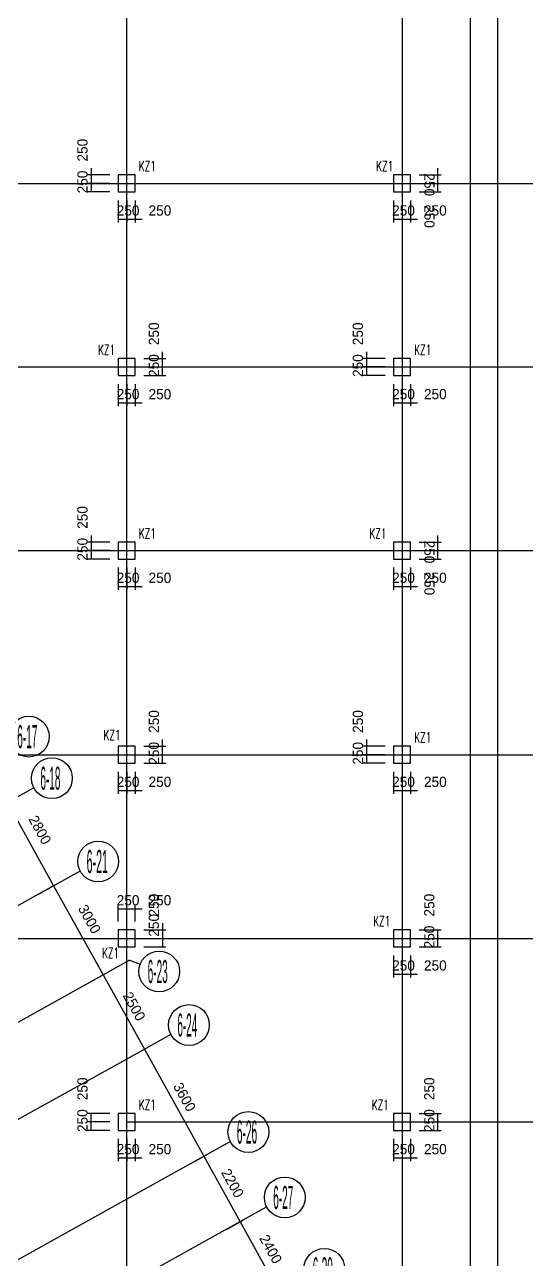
# Model space of a CAD drawing. Extents: x 19107 to 699106, y -67310 to 245688.
# Drawn here: x 521657 to 536410, y 107050 to 143353 of the extents above; entities that cross this region are included whole.
import ezdxf

# ---------------------------------------------------------------- set-up
doc = ezdxf.new("R2010")
doc.units = 0
doc.header["$LTSCALE"] = 100
doc.header["$MEASUREMENT"] = 0
for name, color, linetype in [('DIM', 3, 'Continuous'), ('DOTE', 253, 'Continuous'), ('h后浇带', 51, 'Continuous'), ('L-AXIS', 3, 'Continuous')]:
    doc.layers.add(name, color=color, linetype=linetype)
doc.layers.add('Select Column Frame Position', color=7, linetype='Continuous', lineweight=0)
doc.styles.get("Standard").update_dxf_attribs({"font": 'standard'})
doc.styles.add('汉字', font='汉字')
doc.dimstyles.get("Standard").update_dxf_attribs({"dimtxt": 300, "dimasz": 100, "dimexe": 100, "dimexo": 250, "dimgap": 100, "dimtad": 0, "dimtoh": 1, "dimdec": 0, "dimdsep": 46, "dimcen": 0.09, "dimclrt": 7, "dimadec": 0, "dimazin": 0, "dimtfac": 1, "dimtdec": 4, "dimtofl": 0, "dimtmove": 0, "dimatfit": 3, "dimfxl": 1, "dimtolj": 1, "dimtzin": 0, "dimarcsym": 0})

# ---------------------------------------------------------------- blocks, each defined once
blk = doc.blocks.new('*D3388')
at = {"layer": 'L-AXIS', "color": 0, "linetype": 'ByBlock', "lineweight": -2}
for p, q in [((526521, 109854), (527016, 110128)), ((526929, 110080), (527997, 108156)), ((527588, 107929), (528084, 108205))]:
    blk.add_line(p, q, dxfattribs=at)
for points in [[(526929, 110080), (526992, 110000), (526963, 109984)], [(527997, 108156), (527934, 108236), (527963, 108252)]]:
    blk.add_solid(points, dxfattribs=at)
at = {"layer": 'L-AXIS', "color": 7, "linetype": 'Continuous', "lineweight": -2, "insert": (527769, 109288), "char_height": 300, "width": 780, "attachment_point": 5, "rotation": 299.0454, "style": '汉字'}
blk.add_mtext('2200', dxfattribs=at)
blk = doc.blocks.new('*D1430')
at = {"layer": 'L-AXIS', "color": 0, "linetype": 'ByBlock', "lineweight": -2}
for p, q in [((527588, 107929), (528082, 108204)), ((527995, 108155), (529160, 106057)), ((528753, 105831), (529247, 106106))]:
    blk.add_line(p, q, dxfattribs=at)
for points in [[(527995, 108155), (528058, 108076), (528029, 108060)], [(529160, 106057), (529097, 106137), (529126, 106153)]]:
    blk.add_solid(points, dxfattribs=at)
at = {"layer": 'L-AXIS', "color": 7, "linetype": 'Continuous', "lineweight": -2, "insert": (528893, 107350), "char_height": 300, "width": 785, "attachment_point": 5, "rotation": 299.0454, "style": '汉字'}
blk.add_mtext('2400', dxfattribs=at)
blk = doc.blocks.new('_AXISO')
blk.add_circle((0, 0), 0.5)
blk = doc.blocks.new('*D1685')
at = {"layer": 'L-AXIS', "color": 0, "linetype": 'ByBlock', "lineweight": -2}
for p, q in [((522101, 117808), (522596, 118083)), ((522509, 118034), (523965, 115412)), ((523558, 115185), (524053, 115460))]:
    blk.add_line(p, q, dxfattribs=at)
for points in [[(522509, 118034), (522572, 117955), (522543, 117939)], [(523965, 115412), (523902, 115491), (523931, 115507)]]:
    blk.add_solid(points, dxfattribs=at)
at = {"layer": 'L-AXIS', "color": 7, "linetype": 'Continuous', "lineweight": -2, "insert": (523561, 117053), "char_height": 300, "width": 780, "attachment_point": 5, "rotation": 299.0454, "style": '汉字'}
blk.add_mtext('3000', dxfattribs=at)
blk = doc.blocks.new('*D2021')
at = {"layer": 'L-AXIS', "color": 0, "linetype": 'ByBlock', "lineweight": -2}
for p, q in [((523558, 115185), (524053, 115460)), ((523965, 115412), (525179, 113226)), ((524772, 113000), (525266, 113275))]:
    blk.add_line(p, q, dxfattribs=at)
for points in [[(523965, 115412), (524028, 115332), (523999, 115316)], [(525179, 113226), (525116, 113305), (525145, 113321)]]:
    blk.add_solid(points, dxfattribs=at)
at = {"layer": 'L-AXIS', "color": 7, "linetype": 'Continuous', "lineweight": -2, "insert": (524878, 114489), "char_height": 300, "width": 780, "attachment_point": 5, "rotation": 299.0454, "style": '汉字'}
blk.add_mtext('2500', dxfattribs=at)
blk = doc.blocks.new('*D5007')
at = {"layer": 'L-AXIS', "color": 0, "linetype": 'ByBlock', "lineweight": -2}
for p, q in [((524772, 113000), (525266, 113275)), ((525179, 113226), (526927, 110079)), ((526519, 109853), (527014, 110127))]:
    blk.add_line(p, q, dxfattribs=at)
for points in [[(525179, 113226), (525242, 113147), (525213, 113130)], [(526927, 110079), (526864, 110158), (526893, 110174)]]:
    blk.add_solid(points, dxfattribs=at)
at = {"layer": 'L-AXIS', "color": 7, "linetype": 'Continuous', "lineweight": -2, "insert": (526359, 111822), "char_height": 300, "width": 775, "attachment_point": 5, "rotation": 299.0454, "style": '汉字'}
blk.add_mtext('3600', dxfattribs=at)
blk = doc.blocks.new('*D31')
at = {"layer": 'L-AXIS', "color": 0, "linetype": 'ByBlock', "lineweight": -2}
for p, q in [((520742, 120256), (521237, 120531)), ((521149, 120482), (522508, 118034)), ((522101, 117808), (522596, 118083))]:
    blk.add_line(p, q, dxfattribs=at)
for points in [[(521149, 120482), (521212, 120403), (521183, 120387)], [(522508, 118034), (522445, 118114), (522474, 118130)]]:
    blk.add_solid(points, dxfattribs=at)
at = {"layer": 'L-AXIS', "color": 7, "linetype": 'Continuous', "lineweight": -2, "insert": (522105, 119676), "char_height": 300, "width": 780, "attachment_point": 5, "rotation": 299.0454, "style": '汉字'}
blk.add_mtext('2800', dxfattribs=at)
blk = doc.blocks.new('*D2369')
at = {"layer": 'DIM', "color": 0, "linetype": 'ByBlock', "lineweight": -2}
for p, q in [((523608, 139138), (523608, 138488)), ((524158, 138938), (523508, 138938)), ((524158, 138688), (523508, 138688))]:
    blk.add_line(p, q, dxfattribs=at)
for points in [[(523608, 138938), (523591, 139038), (523625, 139038)], [(523608, 138688), (523625, 138588), (523591, 138588)]]:
    blk.add_solid(points, dxfattribs=at)
at = {"layer": 'DIM', "color": 7, "linetype": 'Continuous', "lineweight": -2, "insert": (523358, 139664), "char_height": 300, "width": 566.67, "attachment_point": 5, "rotation": 90, "style": '汉字'}
blk.add_mtext('250', dxfattribs=at)
blk = doc.blocks.new('*D2718')
at = {"layer": 'DIM', "color": 0, "linetype": 'ByBlock', "lineweight": -2}
for p, q in [((524158, 138688), (523508, 138688)), ((523608, 138688), (523608, 138438)), ((524158, 138438), (523508, 138438))]:
    blk.add_line(p, q, dxfattribs=at)
for points in [[(523608, 138688), (523625, 138588), (523591, 138588)], [(523608, 138438), (523591, 138538), (523625, 138538)]]:
    blk.add_solid(points, dxfattribs=at)
at = {"layer": 'DIM', "color": 7, "linetype": 'Continuous', "lineweight": -2, "insert": (523358, 138728), "char_height": 300, "width": 566.67, "attachment_point": 5, "rotation": 90, "style": '汉字'}
blk.add_mtext('250', dxfattribs=at)
blk = doc.blocks.new('*D3038')
at = {"layer": 'DIM', "color": 0, "linetype": 'ByBlock', "lineweight": -2}
for p, q in [((524408, 138188), (524408, 137538)), ((524658, 138188), (524658, 137538)), ((524408, 137638), (524658, 137638))]:
    blk.add_line(p, q, dxfattribs=at)
for points in [[(524408, 137638), (524508, 137655), (524508, 137621)], [(524658, 137638), (524558, 137621), (524558, 137655)]]:
    blk.add_solid(points, dxfattribs=at)
at = {"layer": 'DIM', "color": 7, "linetype": 'Continuous', "lineweight": -2, "insert": (524698, 137888), "char_height": 300, "width": 566.67, "attachment_point": 5, "style": '汉字'}
blk.add_mtext('250', dxfattribs=at)
blk = doc.blocks.new('*D3394')
at = {"layer": 'DIM', "color": 0, "linetype": 'ByBlock', "lineweight": -2}
for p, q in [((524658, 138188), (524658, 137538)), ((524908, 138188), (524908, 137538)), ((524458, 137638), (525108, 137638))]:
    blk.add_line(p, q, dxfattribs=at)
for points in [[(524658, 137638), (524558, 137621), (524558, 137655)], [(524908, 137638), (525008, 137655), (525008, 137621)]]:
    blk.add_solid(points, dxfattribs=at)
at = {"layer": 'DIM', "color": 7, "linetype": 'Continuous', "lineweight": -2, "insert": (525634, 137888), "char_height": 300, "width": 566.67, "attachment_point": 5, "style": '汉字'}
blk.add_mtext('250', dxfattribs=at)
blk = doc.blocks.new('*D1091')
at = {"layer": 'DIM', "color": 0, "linetype": 'ByBlock', "lineweight": -2}
for p, q in [((524408, 132788), (524408, 132138)), ((524658, 132788), (524658, 132138)), ((524408, 132238), (524658, 132238))]:
    blk.add_line(p, q, dxfattribs=at)
for points in [[(524408, 132238), (524508, 132255), (524508, 132221)], [(524658, 132238), (524558, 132221), (524558, 132255)]]:
    blk.add_solid(points, dxfattribs=at)
at = {"layer": 'DIM', "color": 7, "linetype": 'Continuous', "lineweight": -2, "insert": (524698, 132488), "char_height": 300, "width": 566.67, "attachment_point": 5, "style": '汉字'}
blk.add_mtext('250', dxfattribs=at)
blk = doc.blocks.new('*D1456')
at = {"layer": 'DIM', "color": 0, "linetype": 'ByBlock', "lineweight": -2}
for p, q in [((524658, 132788), (524658, 132138)), ((524908, 132788), (524908, 132138)), ((524458, 132238), (525108, 132238))]:
    blk.add_line(p, q, dxfattribs=at)
for points in [[(524658, 132238), (524558, 132221), (524558, 132255)], [(524908, 132238), (525008, 132255), (525008, 132221)]]:
    blk.add_solid(points, dxfattribs=at)
at = {"layer": 'DIM', "color": 7, "linetype": 'Continuous', "lineweight": -2, "insert": (525634, 132488), "char_height": 300, "width": 566.67, "attachment_point": 5, "style": '汉字'}
blk.add_mtext('250', dxfattribs=at)
blk = doc.blocks.new('*D1777')
at = {"layer": 'DIM', "color": 0, "linetype": 'ByBlock', "lineweight": -2}
for p, q in [((525158, 133288), (525808, 133288)), ((525708, 133038), (525708, 133288)), ((525158, 133038), (525808, 133038))]:
    blk.add_line(p, q, dxfattribs=at)
for points in [[(525708, 133288), (525725, 133188), (525691, 133188)], [(525708, 133038), (525691, 133138), (525725, 133138)]]:
    blk.add_solid(points, dxfattribs=at)
at = {"layer": 'DIM', "color": 7, "linetype": 'Continuous', "lineweight": -2, "insert": (525458, 133328), "char_height": 300, "width": 566.67, "attachment_point": 5, "rotation": 90, "style": '汉字'}
blk.add_mtext('250', dxfattribs=at)
blk = doc.blocks.new('*D2126')
at = {"layer": 'DIM', "color": 0, "linetype": 'ByBlock', "lineweight": -2}
for p, q in [((525708, 133088), (525708, 133738)), ((525158, 133538), (525808, 133538)), ((525158, 133288), (525808, 133288))]:
    blk.add_line(p, q, dxfattribs=at)
for points in [[(525708, 133538), (525691, 133638), (525725, 133638)], [(525708, 133288), (525725, 133188), (525691, 133188)]]:
    blk.add_solid(points, dxfattribs=at)
at = {"layer": 'DIM', "color": 7, "linetype": 'Continuous', "lineweight": -2, "insert": (525458, 134264), "char_height": 300, "width": 566.67, "attachment_point": 5, "rotation": 90, "style": '汉字'}
blk.add_mtext('250', dxfattribs=at)
blk = doc.blocks.new('*D5112')
at = {"layer": 'DIM', "color": 0, "linetype": 'ByBlock', "lineweight": -2}
for p, q in [((532508, 138188), (532508, 137538)), ((532758, 138188), (532758, 137538)), ((532508, 137638), (532758, 137638))]:
    blk.add_line(p, q, dxfattribs=at)
for points in [[(532508, 137638), (532608, 137655), (532608, 137621)], [(532758, 137638), (532658, 137621), (532658, 137655)]]:
    blk.add_solid(points, dxfattribs=at)
at = {"layer": 'DIM', "color": 7, "linetype": 'Continuous', "lineweight": -2, "insert": (532798, 137888), "char_height": 300, "width": 566.67, "attachment_point": 5, "style": '汉字'}
blk.add_mtext('250', dxfattribs=at)
blk = doc.blocks.new('*D159')
at = {"layer": 'DIM', "color": 0, "linetype": 'ByBlock', "lineweight": -2}
for p, q in [((532758, 138188), (532758, 137538)), ((533008, 138188), (533008, 137538)), ((532558, 137638), (533208, 137638))]:
    blk.add_line(p, q, dxfattribs=at)
for points in [[(532758, 137638), (532658, 137621), (532658, 137655)], [(533008, 137638), (533108, 137655), (533108, 137621)]]:
    blk.add_solid(points, dxfattribs=at)
at = {"layer": 'DIM', "color": 7, "linetype": 'Continuous', "lineweight": -2, "insert": (533734, 137888), "char_height": 300, "width": 566.67, "attachment_point": 5, "style": '汉字'}
blk.add_mtext('250', dxfattribs=at)
blk = doc.blocks.new('*D489')
at = {"layer": 'DIM', "color": 0, "linetype": 'ByBlock', "lineweight": -2}
for p, q in [((533258, 138688), (533908, 138688)), ((533808, 138438), (533808, 138688)), ((533258, 138438), (533908, 138438))]:
    blk.add_line(p, q, dxfattribs=at)
for points in [[(533808, 138688), (533825, 138588), (533791, 138588)], [(533808, 138438), (533791, 138538), (533825, 138538)]]:
    blk.add_solid(points, dxfattribs=at)
at = {"layer": 'DIM', "color": 7, "linetype": 'Continuous', "lineweight": -2, "insert": (533558, 137712), "char_height": 300, "width": 566.67, "attachment_point": 5, "rotation": 270, "style": '汉字'}
blk.add_mtext('250', dxfattribs=at)
blk = doc.blocks.new('*D839')
at = {"layer": 'DIM', "color": 0, "linetype": 'ByBlock', "lineweight": -2}
for p, q in [((533808, 138488), (533808, 139138)), ((533258, 138938), (533908, 138938)), ((533258, 138688), (533908, 138688))]:
    blk.add_line(p, q, dxfattribs=at)
for points in [[(533808, 138938), (533791, 139038), (533825, 139038)], [(533808, 138688), (533825, 138588), (533791, 138588)]]:
    blk.add_solid(points, dxfattribs=at)
at = {"layer": 'DIM', "color": 7, "linetype": 'Continuous', "lineweight": -2, "insert": (533558, 138648), "char_height": 300, "width": 566.67, "attachment_point": 5, "rotation": 270, "style": '汉字'}
blk.add_mtext('250', dxfattribs=at)
blk = doc.blocks.new('*D3806')
at = {"layer": 'DIM', "color": 0, "linetype": 'ByBlock', "lineweight": -2}
for p, q in [((531708, 133738), (531708, 133088)), ((532258, 133538), (531608, 133538)), ((532258, 133288), (531608, 133288))]:
    blk.add_line(p, q, dxfattribs=at)
for points in [[(531708, 133538), (531691, 133638), (531725, 133638)], [(531708, 133288), (531725, 133188), (531691, 133188)]]:
    blk.add_solid(points, dxfattribs=at)
at = {"layer": 'DIM', "color": 7, "linetype": 'Continuous', "lineweight": -2, "insert": (531458, 134264), "char_height": 300, "width": 566.67, "attachment_point": 5, "rotation": 90, "style": '汉字'}
blk.add_mtext('250', dxfattribs=at)
blk = doc.blocks.new('*D3845')
at = {"layer": 'DIM', "color": 0, "linetype": 'ByBlock', "lineweight": -2}
for p, q in [((532258, 133288), (531608, 133288)), ((531708, 133288), (531708, 133038)), ((532258, 133038), (531608, 133038))]:
    blk.add_line(p, q, dxfattribs=at)
for points in [[(531708, 133288), (531725, 133188), (531691, 133188)], [(531708, 133038), (531691, 133138), (531725, 133138)]]:
    blk.add_solid(points, dxfattribs=at)
at = {"layer": 'DIM', "color": 7, "linetype": 'Continuous', "lineweight": -2, "insert": (531458, 133328), "char_height": 300, "width": 566.67, "attachment_point": 5, "rotation": 90, "style": '汉字'}
blk.add_mtext('250', dxfattribs=at)
blk = doc.blocks.new('*D4162')
at = {"layer": 'DIM', "color": 0, "linetype": 'ByBlock', "lineweight": -2}
for p, q in [((532508, 132788), (532508, 132138)), ((532758, 132788), (532758, 132138)), ((532508, 132238), (532758, 132238))]:
    blk.add_line(p, q, dxfattribs=at)
for points in [[(532508, 132238), (532608, 132255), (532608, 132221)], [(532758, 132238), (532658, 132221), (532658, 132255)]]:
    blk.add_solid(points, dxfattribs=at)
at = {"layer": 'DIM', "color": 7, "linetype": 'Continuous', "lineweight": -2, "insert": (532798, 132488), "char_height": 300, "width": 566.67, "attachment_point": 5, "style": '汉字'}
blk.add_mtext('250', dxfattribs=at)
blk = doc.blocks.new('*D4539')
at = {"layer": 'DIM', "color": 0, "linetype": 'ByBlock', "lineweight": -2}
for p, q in [((532758, 132788), (532758, 132138)), ((533008, 132788), (533008, 132138)), ((532558, 132238), (533208, 132238))]:
    blk.add_line(p, q, dxfattribs=at)
for points in [[(532758, 132238), (532658, 132221), (532658, 132255)], [(533008, 132238), (533108, 132255), (533108, 132221)]]:
    blk.add_solid(points, dxfattribs=at)
at = {"layer": 'DIM', "color": 7, "linetype": 'Continuous', "lineweight": -2, "insert": (533734, 132488), "char_height": 300, "width": 566.67, "attachment_point": 5, "style": '汉字'}
blk.add_mtext('250', dxfattribs=at)
blk = doc.blocks.new('*D856')
at = {"layer": 'DIM', "color": 0, "linetype": 'ByBlock', "lineweight": -2}
for p, q in [((523608, 128338), (523608, 127688)), ((524158, 128138), (523508, 128138)), ((524158, 127888), (523508, 127888))]:
    blk.add_line(p, q, dxfattribs=at)
for points in [[(523608, 128138), (523591, 128238), (523625, 128238)], [(523608, 127888), (523625, 127788), (523591, 127788)]]:
    blk.add_solid(points, dxfattribs=at)
at = {"layer": 'DIM', "color": 7, "linetype": 'Continuous', "lineweight": -2, "insert": (523358, 128864), "char_height": 300, "width": 566.67, "attachment_point": 5, "rotation": 90, "style": '汉字'}
blk.add_mtext('250', dxfattribs=at)
blk = doc.blocks.new('*D893')
at = {"layer": 'DIM', "color": 0, "linetype": 'ByBlock', "lineweight": -2}
for p, q in [((524158, 127888), (523508, 127888)), ((523608, 127888), (523608, 127638)), ((524158, 127638), (523508, 127638))]:
    blk.add_line(p, q, dxfattribs=at)
for points in [[(523608, 127888), (523625, 127788), (523591, 127788)], [(523608, 127638), (523591, 127738), (523625, 127738)]]:
    blk.add_solid(points, dxfattribs=at)
at = {"layer": 'DIM', "color": 7, "linetype": 'Continuous', "lineweight": -2, "insert": (523358, 127928), "char_height": 300, "width": 566.67, "attachment_point": 5, "rotation": 90, "style": '汉字'}
blk.add_mtext('250', dxfattribs=at)
blk = doc.blocks.new('*D3859')
at = {"layer": 'DIM', "color": 0, "linetype": 'ByBlock', "lineweight": -2}
for p, q in [((524408, 127388), (524408, 126738)), ((524658, 127388), (524658, 126738)), ((524408, 126838), (524658, 126838))]:
    blk.add_line(p, q, dxfattribs=at)
for points in [[(524408, 126838), (524508, 126855), (524508, 126821)], [(524658, 126838), (524558, 126821), (524558, 126855)]]:
    blk.add_solid(points, dxfattribs=at)
at = {"layer": 'DIM', "color": 7, "linetype": 'Continuous', "lineweight": -2, "insert": (524698, 127088), "char_height": 300, "width": 566.67, "attachment_point": 5, "style": '汉字'}
blk.add_mtext('250', dxfattribs=at)
blk = doc.blocks.new('*D4223')
at = {"layer": 'DIM', "color": 0, "linetype": 'ByBlock', "lineweight": -2}
for p, q in [((524658, 127388), (524658, 126738)), ((524908, 127388), (524908, 126738)), ((524458, 126838), (525108, 126838))]:
    blk.add_line(p, q, dxfattribs=at)
for points in [[(524658, 126838), (524558, 126821), (524558, 126855)], [(524908, 126838), (525008, 126855), (525008, 126821)]]:
    blk.add_solid(points, dxfattribs=at)
at = {"layer": 'DIM', "color": 7, "linetype": 'Continuous', "lineweight": -2, "insert": (525634, 127088), "char_height": 300, "width": 566.67, "attachment_point": 5, "style": '汉字'}
blk.add_mtext('250', dxfattribs=at)
blk = doc.blocks.new('*D4548')
at = {"layer": 'DIM', "color": 0, "linetype": 'ByBlock', "lineweight": -2}
for p, q in [((532508, 127388), (532508, 126738)), ((532758, 127388), (532758, 126738)), ((532508, 126838), (532758, 126838))]:
    blk.add_line(p, q, dxfattribs=at)
for points in [[(532508, 126838), (532608, 126855), (532608, 126821)], [(532758, 126838), (532658, 126821), (532658, 126855)]]:
    blk.add_solid(points, dxfattribs=at)
at = {"layer": 'DIM', "color": 7, "linetype": 'Continuous', "lineweight": -2, "insert": (532798, 127088), "char_height": 300, "width": 566.67, "attachment_point": 5, "style": '汉字'}
blk.add_mtext('250', dxfattribs=at)
blk = doc.blocks.new('*D4919')
at = {"layer": 'DIM', "color": 0, "linetype": 'ByBlock', "lineweight": -2}
for p, q in [((532758, 127388), (532758, 126738)), ((533008, 127388), (533008, 126738)), ((532558, 126838), (533208, 126838))]:
    blk.add_line(p, q, dxfattribs=at)
for points in [[(532758, 126838), (532658, 126821), (532658, 126855)], [(533008, 126838), (533108, 126855), (533108, 126821)]]:
    blk.add_solid(points, dxfattribs=at)
at = {"layer": 'DIM', "color": 7, "linetype": 'Continuous', "lineweight": -2, "insert": (533734, 127088), "char_height": 300, "width": 566.67, "attachment_point": 5, "style": '汉字'}
blk.add_mtext('250', dxfattribs=at)
blk = doc.blocks.new('*D2573')
at = {"layer": 'DIM', "color": 0, "linetype": 'ByBlock', "lineweight": -2}
for p, q in [((533258, 127888), (533908, 127888)), ((533808, 127638), (533808, 127888)), ((533258, 127638), (533908, 127638))]:
    blk.add_line(p, q, dxfattribs=at)
for points in [[(533808, 127888), (533825, 127788), (533791, 127788)], [(533808, 127638), (533791, 127738), (533825, 127738)]]:
    blk.add_solid(points, dxfattribs=at)
at = {"layer": 'DIM', "color": 7, "linetype": 'Continuous', "lineweight": -2, "insert": (533558, 126912), "char_height": 300, "width": 566.67, "attachment_point": 5, "rotation": 270, "style": '汉字'}
blk.add_mtext('250', dxfattribs=at)
blk = doc.blocks.new('*D2927')
at = {"layer": 'DIM', "color": 0, "linetype": 'ByBlock', "lineweight": -2}
for p, q in [((533808, 127688), (533808, 128338)), ((533258, 128138), (533908, 128138)), ((533258, 127888), (533908, 127888))]:
    blk.add_line(p, q, dxfattribs=at)
for points in [[(533808, 128138), (533791, 128238), (533825, 128238)], [(533808, 127888), (533825, 127788), (533791, 127788)]]:
    blk.add_solid(points, dxfattribs=at)
at = {"layer": 'DIM', "color": 7, "linetype": 'Continuous', "lineweight": -2, "insert": (533558, 127848), "char_height": 300, "width": 566.67, "attachment_point": 5, "rotation": 270, "style": '汉字'}
blk.add_mtext('250', dxfattribs=at)
blk = doc.blocks.new('*D3425')
at = {"layer": 'DIM', "color": 0, "linetype": 'ByBlock', "lineweight": -2}
for p, q in [((524408, 121388), (524408, 120738)), ((524658, 121388), (524658, 120738)), ((524408, 120838), (524658, 120838))]:
    blk.add_line(p, q, dxfattribs=at)
for points in [[(524408, 120838), (524508, 120855), (524508, 120821)], [(524658, 120838), (524558, 120821), (524558, 120855)]]:
    blk.add_solid(points, dxfattribs=at)
at = {"layer": 'DIM', "color": 7, "linetype": 'Continuous', "lineweight": -2, "insert": (524698, 121088), "char_height": 300, "width": 566.67, "attachment_point": 5, "style": '汉字'}
blk.add_mtext('250', dxfattribs=at)
blk = doc.blocks.new('*D3783')
at = {"layer": 'DIM', "color": 0, "linetype": 'ByBlock', "lineweight": -2}
for p, q in [((524658, 121388), (524658, 120738)), ((524908, 121388), (524908, 120738)), ((524458, 120838), (525108, 120838))]:
    blk.add_line(p, q, dxfattribs=at)
for points in [[(524658, 120838), (524558, 120821), (524558, 120855)], [(524908, 120838), (525008, 120855), (525008, 120821)]]:
    blk.add_solid(points, dxfattribs=at)
at = {"layer": 'DIM', "color": 7, "linetype": 'Continuous', "lineweight": -2, "insert": (525634, 121088), "char_height": 300, "width": 566.67, "attachment_point": 5, "style": '汉字'}
blk.add_mtext('250', dxfattribs=at)
blk = doc.blocks.new('*D4109')
at = {"layer": 'DIM', "color": 0, "linetype": 'ByBlock', "lineweight": -2}
for p, q in [((525158, 121888), (525808, 121888)), ((525158, 121638), (525808, 121638)), ((525708, 121638), (525708, 121888))]:
    blk.add_line(p, q, dxfattribs=at)
for points in [[(525708, 121888), (525725, 121788), (525691, 121788)], [(525708, 121638), (525691, 121738), (525725, 121738)]]:
    blk.add_solid(points, dxfattribs=at)
at = {"layer": 'DIM', "color": 7, "linetype": 'Continuous', "lineweight": -2, "insert": (525458, 121928), "char_height": 300, "width": 566.67, "attachment_point": 5, "rotation": 90, "style": '汉字'}
blk.add_mtext('250', dxfattribs=at)
blk = doc.blocks.new('*D4483')
at = {"layer": 'DIM', "color": 0, "linetype": 'ByBlock', "lineweight": -2}
for p, q in [((525158, 122138), (525808, 122138)), ((525708, 121688), (525708, 122338)), ((525158, 121888), (525808, 121888))]:
    blk.add_line(p, q, dxfattribs=at)
for points in [[(525708, 122138), (525691, 122238), (525725, 122238)], [(525708, 121888), (525725, 121788), (525691, 121788)]]:
    blk.add_solid(points, dxfattribs=at)
at = {"layer": 'DIM', "color": 7, "linetype": 'Continuous', "lineweight": -2, "insert": (525458, 122864), "char_height": 300, "width": 566.67, "attachment_point": 5, "rotation": 90, "style": '汉字'}
blk.add_mtext('250', dxfattribs=at)
blk = doc.blocks.new('*D2154')
at = {"layer": 'DIM', "color": 0, "linetype": 'ByBlock', "lineweight": -2}
for p, q in [((532258, 122138), (531608, 122138)), ((531708, 122338), (531708, 121688)), ((532258, 121888), (531608, 121888))]:
    blk.add_line(p, q, dxfattribs=at)
for points in [[(531708, 122138), (531691, 122238), (531725, 122238)], [(531708, 121888), (531725, 121788), (531691, 121788)]]:
    blk.add_solid(points, dxfattribs=at)
at = {"layer": 'DIM', "color": 7, "linetype": 'Continuous', "lineweight": -2, "insert": (531458, 122864), "char_height": 300, "width": 566.67, "attachment_point": 5, "rotation": 90, "style": '汉字'}
blk.add_mtext('250', dxfattribs=at)
blk = doc.blocks.new('*D2498')
at = {"layer": 'DIM', "color": 0, "linetype": 'ByBlock', "lineweight": -2}
for p, q in [((532258, 121888), (531608, 121888)), ((532258, 121638), (531608, 121638)), ((531708, 121888), (531708, 121638))]:
    blk.add_line(p, q, dxfattribs=at)
for points in [[(531708, 121888), (531725, 121788), (531691, 121788)], [(531708, 121638), (531691, 121738), (531725, 121738)]]:
    blk.add_solid(points, dxfattribs=at)
at = {"layer": 'DIM', "color": 7, "linetype": 'Continuous', "lineweight": -2, "insert": (531458, 121928), "char_height": 300, "width": 566.67, "attachment_point": 5, "rotation": 90, "style": '汉字'}
blk.add_mtext('250', dxfattribs=at)
blk = doc.blocks.new('*D2817')
at = {"layer": 'DIM', "color": 0, "linetype": 'ByBlock', "lineweight": -2}
for p, q in [((532508, 121388), (532508, 120738)), ((532758, 121388), (532758, 120738)), ((532508, 120838), (532758, 120838))]:
    blk.add_line(p, q, dxfattribs=at)
for points in [[(532508, 120838), (532608, 120855), (532608, 120821)], [(532758, 120838), (532658, 120821), (532658, 120855)]]:
    blk.add_solid(points, dxfattribs=at)
at = {"layer": 'DIM', "color": 7, "linetype": 'Continuous', "lineweight": -2, "insert": (532798, 121088), "char_height": 300, "width": 566.67, "attachment_point": 5, "style": '汉字'}
blk.add_mtext('250', dxfattribs=at)
blk = doc.blocks.new('*D3187')
at = {"layer": 'DIM', "color": 0, "linetype": 'ByBlock', "lineweight": -2}
for p, q in [((532758, 121388), (532758, 120738)), ((533008, 121388), (533008, 120738)), ((532558, 120838), (533208, 120838))]:
    blk.add_line(p, q, dxfattribs=at)
for points in [[(532758, 120838), (532658, 120821), (532658, 120855)], [(533008, 120838), (533108, 120855), (533108, 120821)]]:
    blk.add_solid(points, dxfattribs=at)
at = {"layer": 'DIM', "color": 7, "linetype": 'Continuous', "lineweight": -2, "insert": (533734, 121088), "char_height": 300, "width": 566.67, "attachment_point": 5, "style": '汉字'}
blk.add_mtext('250', dxfattribs=at)
blk = doc.blocks.new('*D876')
at = {"layer": 'DIM', "color": 0, "linetype": 'ByBlock', "lineweight": -2}
for p, q in [((525708, 116938), (525708, 116288)), ((525158, 116738), (525808, 116738)), ((525158, 116488), (525808, 116488))]:
    blk.add_line(p, q, dxfattribs=at)
for points in [[(525708, 116738), (525691, 116838), (525725, 116838)], [(525708, 116488), (525725, 116388), (525691, 116388)]]:
    blk.add_solid(points, dxfattribs=at)
at = {"layer": 'DIM', "color": 7, "linetype": 'Continuous', "lineweight": -2, "insert": (525458, 117464), "char_height": 300, "width": 566.67, "attachment_point": 5, "rotation": 90, "style": '汉字'}
blk.add_mtext('250', dxfattribs=at)
blk = doc.blocks.new('*D1233')
at = {"layer": 'DIM', "color": 0, "linetype": 'ByBlock', "lineweight": -2}
for p, q in [((525158, 116488), (525808, 116488)), ((525158, 116238), (525808, 116238)), ((525708, 116488), (525708, 116238))]:
    blk.add_line(p, q, dxfattribs=at)
for points in [[(525708, 116488), (525725, 116388), (525691, 116388)], [(525708, 116238), (525691, 116338), (525725, 116338)]]:
    blk.add_solid(points, dxfattribs=at)
at = {"layer": 'DIM', "color": 7, "linetype": 'Continuous', "lineweight": -2, "insert": (525458, 116871), "char_height": 300, "width": 566.67, "attachment_point": 5, "rotation": 90, "style": '汉字'}
blk.add_mtext('250', dxfattribs=at)
blk = doc.blocks.new('*D1563')
at = {"layer": 'DIM', "color": 0, "linetype": 'ByBlock', "lineweight": -2}
for p, q in [((524408, 116988), (524408, 117456)), ((524408, 117356), (524658, 117356)), ((524658, 116988), (524658, 117456))]:
    blk.add_line(p, q, dxfattribs=at)
for points in [[(524408, 117356), (524508, 117373), (524508, 117340)], [(524658, 117356), (524558, 117340), (524558, 117373)]]:
    blk.add_solid(points, dxfattribs=at)
at = {"layer": 'DIM', "color": 7, "linetype": 'Continuous', "lineweight": -2, "insert": (524698, 117606), "char_height": 300, "width": 566.67, "attachment_point": 5, "style": '汉字'}
blk.add_mtext('250', dxfattribs=at)
blk = doc.blocks.new('*D1919')
at = {"layer": 'DIM', "color": 0, "linetype": 'ByBlock', "lineweight": -2}
for p, q in [((524458, 117356), (525108, 117356)), ((524658, 116988), (524658, 117456)), ((524908, 116988), (524908, 117456))]:
    blk.add_line(p, q, dxfattribs=at)
for points in [[(524658, 117356), (524558, 117340), (524558, 117373)], [(524908, 117356), (525008, 117373), (525008, 117340)]]:
    blk.add_solid(points, dxfattribs=at)
at = {"layer": 'DIM', "color": 7, "linetype": 'Continuous', "lineweight": -2, "insert": (525634, 117606), "char_height": 300, "width": 566.67, "attachment_point": 5, "style": '汉字'}
blk.add_mtext('250', dxfattribs=at)
blk = doc.blocks.new('*D4899')
at = {"layer": 'DIM', "color": 0, "linetype": 'ByBlock', "lineweight": -2}
for p, q in [((532508, 115988), (532508, 115338)), ((532758, 115988), (532758, 115338)), ((532508, 115438), (532758, 115438))]:
    blk.add_line(p, q, dxfattribs=at)
for points in [[(532508, 115438), (532608, 115455), (532608, 115421)], [(532758, 115438), (532658, 115421), (532658, 115455)]]:
    blk.add_solid(points, dxfattribs=at)
at = {"layer": 'DIM', "color": 7, "linetype": 'Continuous', "lineweight": -2, "insert": (532798, 115688), "char_height": 300, "width": 566.67, "attachment_point": 5, "style": '汉字'}
blk.add_mtext('250', dxfattribs=at)
blk = doc.blocks.new('*D4934')
at = {"layer": 'DIM', "color": 0, "linetype": 'ByBlock', "lineweight": -2}
for p, q in [((532758, 115988), (532758, 115338)), ((533008, 115988), (533008, 115338)), ((532558, 115438), (533208, 115438))]:
    blk.add_line(p, q, dxfattribs=at)
for points in [[(532758, 115438), (532658, 115421), (532658, 115455)], [(533008, 115438), (533108, 115455), (533108, 115421)]]:
    blk.add_solid(points, dxfattribs=at)
at = {"layer": 'DIM', "color": 7, "linetype": 'Continuous', "lineweight": -2, "insert": (533734, 115688), "char_height": 300, "width": 566.67, "attachment_point": 5, "style": '汉字'}
blk.add_mtext('250', dxfattribs=at)
blk = doc.blocks.new('*D5251')
at = {"layer": 'DIM', "color": 0, "linetype": 'ByBlock', "lineweight": -2}
for p, q in [((533258, 116488), (533908, 116488)), ((533258, 116238), (533908, 116238)), ((533808, 116238), (533808, 116488))]:
    blk.add_line(p, q, dxfattribs=at)
for points in [[(533808, 116488), (533825, 116388), (533791, 116388)], [(533808, 116238), (533791, 116338), (533825, 116338)]]:
    blk.add_solid(points, dxfattribs=at)
at = {"layer": 'DIM', "color": 7, "linetype": 'Continuous', "lineweight": -2, "insert": (533558, 116528), "char_height": 300, "width": 566.67, "attachment_point": 5, "rotation": 90, "style": '汉字'}
blk.add_mtext('250', dxfattribs=at)
blk = doc.blocks.new('*D319')
at = {"layer": 'DIM', "color": 0, "linetype": 'ByBlock', "lineweight": -2}
for p, q in [((533258, 116738), (533908, 116738)), ((533808, 116488), (533808, 116738)), ((533258, 116488), (533908, 116488))]:
    blk.add_line(p, q, dxfattribs=at)
for points in [[(533808, 116738), (533825, 116638), (533791, 116638)], [(533808, 116488), (533791, 116588), (533825, 116588)]]:
    blk.add_solid(points, dxfattribs=at)
at = {"layer": 'DIM', "color": 7, "linetype": 'Continuous', "lineweight": -2, "insert": (533558, 117464), "char_height": 300, "width": 566.67, "attachment_point": 5, "rotation": 90, "style": '汉字'}
blk.add_mtext('250', dxfattribs=at)
blk = doc.blocks.new('*D3199')
at = {"layer": 'DIM', "color": 0, "linetype": 'ByBlock', "lineweight": -2}
for p, q in [((524408, 110588), (524408, 109938)), ((524658, 110588), (524658, 109938)), ((524408, 110038), (524658, 110038))]:
    blk.add_line(p, q, dxfattribs=at)
for points in [[(524408, 110038), (524508, 110055), (524508, 110021)], [(524658, 110038), (524558, 110021), (524558, 110055)]]:
    blk.add_solid(points, dxfattribs=at)
at = {"layer": 'DIM', "color": 7, "linetype": 'Continuous', "lineweight": -2, "insert": (524698, 110288), "char_height": 300, "width": 566.67, "attachment_point": 5, "style": '汉字'}
blk.add_mtext('250', dxfattribs=at)
blk = doc.blocks.new('*D927')
at = {"layer": 'DIM', "color": 0, "linetype": 'ByBlock', "lineweight": -2}
for p, q in [((524658, 110588), (524658, 109938)), ((524908, 110588), (524908, 109938)), ((524458, 110038), (525108, 110038))]:
    blk.add_line(p, q, dxfattribs=at)
for points in [[(524658, 110038), (524558, 110021), (524558, 110055)], [(524908, 110038), (525008, 110055), (525008, 110021)]]:
    blk.add_solid(points, dxfattribs=at)
at = {"layer": 'DIM', "color": 7, "linetype": 'Continuous', "lineweight": -2, "insert": (525634, 110288), "char_height": 300, "width": 566.67, "attachment_point": 5, "style": '汉字'}
blk.add_mtext('250', dxfattribs=at)
blk = doc.blocks.new('*D1248')
at = {"layer": 'DIM', "color": 0, "linetype": 'ByBlock', "lineweight": -2}
for p, q in [((524158, 111088), (523508, 111088)), ((523608, 110838), (523608, 111088)), ((524158, 110838), (523508, 110838))]:
    blk.add_line(p, q, dxfattribs=at)
for points in [[(523608, 111088), (523625, 110988), (523591, 110988)], [(523608, 110838), (523591, 110938), (523625, 110938)]]:
    blk.add_solid(points, dxfattribs=at)
at = {"layer": 'DIM', "color": 7, "linetype": 'Continuous', "lineweight": -2, "insert": (523358, 111128), "char_height": 300, "width": 566.67, "attachment_point": 5, "rotation": 90, "style": '汉字'}
blk.add_mtext('250', dxfattribs=at)
blk = doc.blocks.new('*D1607')
at = {"layer": 'DIM', "color": 0, "linetype": 'ByBlock', "lineweight": -2}
for p, q in [((524158, 111338), (523508, 111338)), ((524158, 111088), (523508, 111088)), ((523608, 111088), (523608, 111338))]:
    blk.add_line(p, q, dxfattribs=at)
for points in [[(523608, 111338), (523625, 111238), (523591, 111238)], [(523608, 111088), (523591, 111188), (523625, 111188)]]:
    blk.add_solid(points, dxfattribs=at)
at = {"layer": 'DIM', "color": 7, "linetype": 'Continuous', "lineweight": -2, "insert": (523358, 112064), "char_height": 300, "width": 566.67, "attachment_point": 5, "rotation": 90, "style": '汉字'}
blk.add_mtext('250', dxfattribs=at)
blk = doc.blocks.new('*D1928')
at = {"layer": 'DIM', "color": 0, "linetype": 'ByBlock', "lineweight": -2}
for p, q in [((532508, 110588), (532508, 109938)), ((532758, 110588), (532758, 109938)), ((532508, 110038), (532758, 110038))]:
    blk.add_line(p, q, dxfattribs=at)
for points in [[(532508, 110038), (532608, 110055), (532608, 110021)], [(532758, 110038), (532658, 110021), (532658, 110055)]]:
    blk.add_solid(points, dxfattribs=at)
at = {"layer": 'DIM', "color": 7, "linetype": 'Continuous', "lineweight": -2, "insert": (532798, 110288), "char_height": 300, "width": 566.67, "attachment_point": 5, "style": '汉字'}
blk.add_mtext('250', dxfattribs=at)
blk = doc.blocks.new('*D1972')
at = {"layer": 'DIM', "color": 0, "linetype": 'ByBlock', "lineweight": -2}
for p, q in [((532758, 110588), (532758, 109938)), ((533008, 110588), (533008, 109938)), ((532558, 110038), (533208, 110038))]:
    blk.add_line(p, q, dxfattribs=at)
for points in [[(532758, 110038), (532658, 110021), (532658, 110055)], [(533008, 110038), (533108, 110055), (533108, 110021)]]:
    blk.add_solid(points, dxfattribs=at)
at = {"layer": 'DIM', "color": 7, "linetype": 'Continuous', "lineweight": -2, "insert": (533734, 110288), "char_height": 300, "width": 566.67, "attachment_point": 5, "style": '汉字'}
blk.add_mtext('250', dxfattribs=at)
blk = doc.blocks.new('*D4949')
at = {"layer": 'DIM', "color": 0, "linetype": 'ByBlock', "lineweight": -2}
for p, q in [((533258, 111088), (533908, 111088)), ((533808, 110838), (533808, 111088)), ((533258, 110838), (533908, 110838))]:
    blk.add_line(p, q, dxfattribs=at)
for points in [[(533808, 111088), (533825, 110988), (533791, 110988)], [(533808, 110838), (533791, 110938), (533825, 110938)]]:
    blk.add_solid(points, dxfattribs=at)
at = {"layer": 'DIM', "color": 7, "linetype": 'Continuous', "lineweight": -2, "insert": (533558, 111128), "char_height": 300, "width": 566.67, "attachment_point": 5, "rotation": 90, "style": '汉字'}
blk.add_mtext('250', dxfattribs=at)
blk = doc.blocks.new('*D5312')
at = {"layer": 'DIM', "color": 0, "linetype": 'ByBlock', "lineweight": -2}
for p, q in [((533258, 111338), (533908, 111338)), ((533258, 111088), (533908, 111088)), ((533808, 111088), (533808, 111338))]:
    blk.add_line(p, q, dxfattribs=at)
for points in [[(533808, 111338), (533825, 111238), (533791, 111238)], [(533808, 111088), (533791, 111188), (533825, 111188)]]:
    blk.add_solid(points, dxfattribs=at)
at = {"layer": 'DIM', "color": 7, "linetype": 'Continuous', "lineweight": -2, "insert": (533558, 112064), "char_height": 300, "width": 566.67, "attachment_point": 5, "rotation": 90, "style": '汉字'}
blk.add_mtext('250', dxfattribs=at)
blk = doc.blocks.new('后浇带现场')
at = {"color": 6, "lineweight": 30}
for points in [[(662200, 674230), (718557, 674230), (718557, 624270), (707583, 624270), (707286, 620897), (700215, 616964), (698139, 620873), (664797, 619534)], [(662200, 673430), (717757, 673430), (717757, 625070), (706851, 625070), (706526, 621390), (700538, 618060), (698609, 621692), (664765, 620333)]]:
    blk.add_lwpolyline(points, dxfattribs=at)
at = {"layer": 'h后浇带', "color": 1}
for p, q in [((717757, 685030), (717757, 664030)), ((718557, 685030), (718557, 651530))]:
    blk.add_line(p, q, dxfattribs=at)

msp = doc.modelspace()

# ---------------------------------------------------------------- linework, layer by layer
at = {"layer": 'DOTE'}
for p, q in [((532758, 238913.1), (532758.2, 95505.2)), ((524658.1, 100087.9), (524658.1, 155487.9)), ((491703.8, 138687.9), (593508.1, 138687.9)), ((508458.1, 133287.9), (585258.1, 133287.9)), ((510308.1, 127887.9), (579258.1, 127887.9)), ((516558.1, 121887.9), (579258.1, 121887.9)), ((521882.9, 117686.8), (509912.2, 111038.9)), ((518658.1, 116487.9), (596358.1, 116487.9)), ((523339.4, 115064.1), (499320.8, 101725.4)), ((524551.6, 112881.2), (516517.8, 108413.1)), ((524658.1, 111087.9), (596358.1, 111087.9)), ((526300.9, 109731.2), (502282.3, 96392.6)), ((527369, 107807.9), (520381.5, 103927.4))]:
    msp.add_line(p, q, dxfattribs=at)
at = {"layer": 'L-AXIS'}
for p, q in [((521927.5, 120914.3), (520523.5, 120134.6)), ((523286.8, 118466.7), (521882.7, 117687)), ((524743.4, 115843.8), (523339.4, 115064.1)), ((524743.4, 115843.8), (525052.6, 115726.2)), ((525957.2, 113658.2), (524553.1, 112878.5)), ((527705, 110510.9), (526300.9, 109731.2)), ((528775, 108588.7), (527371, 107809))]:
    msp.add_line(p, q, dxfattribs=at)
at = {"layer": 'Select Column Frame Position', "color": 7, "linetype": 'Continuous', "lineweight": -3}
for points in [[(524408.1, 138437.9), (524908.1, 138437.9), (524908.1, 138937.9), (524408.1, 138937.9), (524408.1, 138437.9)], [(532508.1, 138437.9), (533008.1, 138437.9), (533008.1, 138937.9), (532508.1, 138937.9), (532508.1, 138437.9)], [(524408.1, 133037.9), (524908.1, 133037.9), (524908.1, 133537.9), (524408.1, 133537.9), (524408.1, 133037.9)], [(532508.1, 133037.9), (533008.1, 133037.9), (533008.1, 133537.9), (532508.1, 133537.9), (532508.1, 133037.9)], [(524408.1, 127637.9), (524908.1, 127637.9), (524908.1, 128137.9), (524408.1, 128137.9), (524408.1, 127637.9)], [(532508.1, 127637.9), (533008.1, 127637.9), (533008.1, 128137.9), (532508.1, 128137.9), (532508.1, 127637.9)], [(524408.1, 121637.9), (524908.1, 121637.9), (524908.1, 122137.9), (524408.1, 122137.9), (524408.1, 121637.9)], [(532508.1, 121637.9), (533008.1, 121637.9), (533008.1, 122137.9), (532508.1, 122137.9), (532508.1, 121637.9)], [(524408.1, 116237.9), (524908.1, 116237.9), (524908.1, 116737.9), (524408.1, 116737.9), (524408.1, 116237.9)], [(532508.1, 116237.9), (533008.1, 116237.9), (533008.1, 116737.9), (532508.1, 116737.9), (532508.1, 116237.9)], [(524408.1, 110837.9), (524908.1, 110837.9), (524908.1, 111337.9), (524408.1, 111337.9), (524408.1, 110837.9)], [(532508.1, 110837.9), (533008.1, 110837.9), (533008.1, 111337.9), (532508.1, 111337.9), (532508.1, 110837.9)]]:
    msp.add_lwpolyline(points, dxfattribs=at)

# ---------------------------------------------------------------- block references
at = {"color": 3, "lineweight": 30}
msp.add_blockref('后浇带现场', (-182998.7, -527042.1), dxfattribs=at)
at = {"layer": 'L-AXIS'}
ref = msp.add_blockref('_AXISO', (521777.9, 122419.4), dxfattribs=dict(at, xscale=1199.999999999997, yscale=1200, rotation=359.999645787379))
ref.add_attrib('A', '6-17', (521438.5, 122080), dxfattribs={"height": 678.82, "style": '汉字', "width": 0.325})
ref = msp.add_blockref('_AXISO', (522457.7, 121195.5), dxfattribs=dict(at, xscale=1199.999999999997, yscale=1200, rotation=359.999645787379))
ref.add_attrib('A', '6-18', (522118.2, 120856.1), dxfattribs={"height": 678.82, "style": '汉字', "width": 0.325})
ref = msp.add_blockref('_AXISO', (523816.9, 118747.9), dxfattribs=dict(at, xscale=1199.999999999997, yscale=1200, rotation=359.999645787379))
ref.add_attrib('A', '6-21', (523477.5, 118408.4), dxfattribs={"height": 678.82, "style": '汉字', "width": 0.346667})
ref = msp.add_blockref('_AXISO', (525613.4, 115513), dxfattribs=dict(at, xscale=1199.999999999997, yscale=1200, rotation=359.999645787379))
ref.add_attrib('A', '6-23', (525274, 115173.6), dxfattribs={"height": 678.82, "style": '汉字', "width": 0.325})
ref = msp.add_blockref('_AXISO', (526487.3, 113939.4), dxfattribs=dict(at, xscale=1199.999999999997, yscale=1200, rotation=359.999645787379))
ref.add_attrib('A', '6-24', (526147.9, 113599.9), dxfattribs={"height": 678.82, "style": '汉字', "width": 0.320988})
ref = msp.add_blockref('_AXISO', (528235.1, 110792.1), dxfattribs=dict(at, xscale=1199.999999999997, yscale=1200, rotation=359.999645787379))
ref.add_attrib('A', '6-26', (527895.7, 110452.7), dxfattribs={"height": 678.82, "style": '汉字', "width": 0.329114})
ref = msp.add_blockref('_AXISO', (529305.2, 108869.9), dxfattribs=dict(at, xscale=1199.999999999997, yscale=1200, rotation=359.999645787379))
ref.add_attrib('A', '6-27', (528965.8, 108530.5), dxfattribs={"height": 678.82, "style": '汉字', "width": 0.325})
ref = msp.add_blockref('_AXISO', (530468.4, 106770.6), dxfattribs=dict(at, xscale=1199.999999999997, yscale=1200, rotation=359.999645787379))
ref.add_attrib('A', '6-30', (530129, 106431.2), dxfattribs={"height": 678.82, "style": '汉字', "width": 0.325})

# ---------------------------------------------------------------- texts
at = {"color": 200, "linetype": 'Continuous', "lineweight": -3, "width": 0.7}
for p in [(525014.1, 139044), (531994.4, 139044), (523813.3, 133644), (533114.1, 133644), (525014.1, 128244), (531794.3, 128244), (523975.4, 122313.7), (533114.1, 122244), (531909.4, 116844), (523930.5, 115906.4), (525014.1, 111444), (531864.8, 111444)]:
    msp.add_text('KZ1', height=300, dxfattribs=at).set_placement(p)

# ---------------------------------------------------------------- dimensions: what is measured, and where the dimension line sits
at = {"layer": 'DIM', "color": 200}
for p1, p2, distance, picture, middle in [((524408.1, 138937.9), (524408.1, 138687.9), -800, '*D2369', (523358.1, 139156)), ((524408.1, 138687.9), (524408.1, 138437.9), -800, '*D2718', (523358.1, 138219.9)), ((533008.1, 138687.9), (533008.1, 138937.9), -800, '*D839', (533558.1, 139156)), ((533008.1, 138437.9), (533008.1, 138687.9), -800, '*D489', (533558.1, 138219.9)), ((524408.1, 138437.9), (524658.1, 138437.9), -800, '*D3038', (524190, 137887.9)), ((524658.1, 138437.9), (524908.1, 138437.9), -800, '*D3394', (525126.1, 137887.9)), ((532508.1, 138437.9), (532758.1, 138437.9), -800, '*D5112', (532290, 137887.9)), ((532758.1, 138437.9), (533008.1, 138437.9), -800, '*D159', (533226.1, 137887.9)), ((524908.1, 133287.9), (524908.1, 133537.9), -800, '*D2126', (525458.1, 133756)), ((532508.1, 133537.9), (532508.1, 133287.9), -800, '*D3806', (531458.1, 133756)), ((524908.1, 133037.9), (524908.1, 133287.9), -800, '*D1777', (525458.1, 132819.9)), ((532508.1, 133287.9), (532508.1, 133037.9), -800, '*D3845', (531458.1, 132819.9)), ((524408.1, 133037.9), (524658.1, 133037.9), -800, '*D1091', (524190, 132487.9)), ((524658.1, 133037.9), (524908.1, 133037.9), -800, '*D1456', (525126.1, 132487.9)), ((532508.1, 133037.9), (532758.1, 133037.9), -800, '*D4162', (532290, 132487.9)), ((532758.1, 133037.9), (533008.1, 133037.9), -800, '*D4539', (533226.1, 132487.9)), ((524408.1, 128137.9), (524408.1, 127887.9), -800, '*D856', (523358.1, 128356)), ((524408.1, 127887.9), (524408.1, 127637.9), -800, '*D893', (523358.1, 127419.9)), ((533008.1, 127887.9), (533008.1, 128137.9), -800, '*D2927', (533558.1, 128356)), ((533008.1, 127637.9), (533008.1, 127887.9), -800, '*D2573', (533558.1, 127419.9)), ((524408.1, 127637.9), (524658.1, 127637.9), -800, '*D3859', (524190, 127087.9)), ((524658.1, 127637.9), (524908.1, 127637.9), -800, '*D4223', (525126.1, 127087.9)), ((532508.1, 127637.9), (532758.1, 127637.9), -800, '*D4548', (532290, 127087.9)), ((532758.1, 127637.9), (533008.1, 127637.9), -800, '*D4919', (533226.1, 127087.9)), ((524908.1, 121887.9), (524908.1, 122137.9), -800, '*D4483', (525458.1, 122356)), ((532508.1, 122137.9), (532508.1, 121887.9), -800, '*D2154', (531458.1, 122356)), ((524908.1, 121637.9), (524908.1, 121887.9), -800, '*D4109', (525458.1, 121419.9)), ((532508.1, 121887.9), (532508.1, 121637.9), -800, '*D2498', (531458.1, 121419.9)), ((524408.1, 121637.9), (524658.1, 121637.9), -800, '*D3425', (524190, 121087.9)), ((524658.1, 121637.9), (524908.1, 121637.9), -800, '*D3783', (525126.1, 121087.9)), ((532508.1, 121637.9), (532758.1, 121637.9), -800, '*D2817', (532290, 121087.9)), ((532758.1, 121637.9), (533008.1, 121637.9), -800, '*D3187', (533226.1, 121087.9)), ((524408.1, 116737.9), (524658.1, 116737.9), 618.5, '*D1563', (524190, 117606.5)), ((524658.1, 116737.9), (524908.1, 116737.9), 618.5, '*D1919', (525126.1, 117606.5)), ((524908.1, 116737.9), (524908.1, 116487.9), 800, '*D876', (525458.1, 116956)), ((533008.1, 116487.9), (533008.1, 116737.9), -800, '*D319', (533558.1, 116956)), ((524908.1, 116487.9), (524908.1, 116237.9), 800, '*D1233', (525458.1, 116362.9)), ((533008.1, 116237.9), (533008.1, 116487.9), -800, '*D5251', (533558.1, 116019.9)), ((532508.1, 116237.9), (532758.1, 116237.9), -800, '*D4899', (532290, 115687.9)), ((532758.1, 116237.9), (533008.1, 116237.9), -800, '*D4934', (533226.1, 115687.9)), ((524408.1, 111087.9), (524408.1, 111337.9), 800, '*D1607', (523358.1, 111556)), ((533008.1, 111087.9), (533008.1, 111337.9), -800, '*D5312', (533558.1, 111556)), ((524408.1, 110837.9), (524408.1, 111087.9), 800, '*D1248', (523358.1, 110619.9)), ((533008.1, 110837.9), (533008.1, 111087.9), -800, '*D4949', (533558.1, 110619.9)), ((524408.1, 110837.9), (524658.1, 110837.9), -800, '*D3199', (524190, 110287.9)), ((524658.1, 110837.9), (524908.1, 110837.9), -800, '*D927', (525126.1, 110287.9)), ((532508.1, 110837.9), (532758.1, 110837.9), -800, '*D1928', (532290, 110287.9)), ((532758.1, 110837.9), (533008.1, 110837.9), -800, '*D1972', (533226.1, 110287.9))]:
    dim = msp.add_aligned_dim(p1=p1, p2=p2, distance=distance, dimstyle='Standard', dxfattribs=at)
    dim.commit()
    dim.dimension.update_dxf_attribs({"geometry": picture, "text_midpoint": middle})
at = {"layer": 'L-AXIS'}
for base, p1, p2, picture, middle in [((522508.5, 118034.5), (520523.6, 120134.7), (521882.7, 117687), '*D31', (522104.5, 119675.6)), ((523965.1, 115411.5), (521882.9, 117686.8), (523339.4, 115064.1), '*D1685', (523561.1, 117052.7)), ((525178.8, 113226), (523339.4, 115064.1), (524553.1, 112878.5), '*D2021', (524878, 114488.7)), ((526926.7, 110078.7), (524553.1, 112878.5), (526300.9, 109731.2), '*D5007', (526358.7, 111822.3)), ((527996.7, 108156.5), (526302.9, 109732.3), (527369, 107807.9), '*D3388', (527768.6, 109288.1)), ((529160, 106057.2), (527369, 107807.9), (528534.2, 105709.7), '*D1430', (528893, 107350.1))]:
    dim = msp.add_linear_dim(base=base, p1=p1, p2=p2, angle=299.04537, dimstyle='Standard', dxfattribs=at)
    dim.commit()
    dim.dimension.update_dxf_attribs({"geometry": picture, "text_midpoint": middle})

doc.saveas('drawing.dxf')
